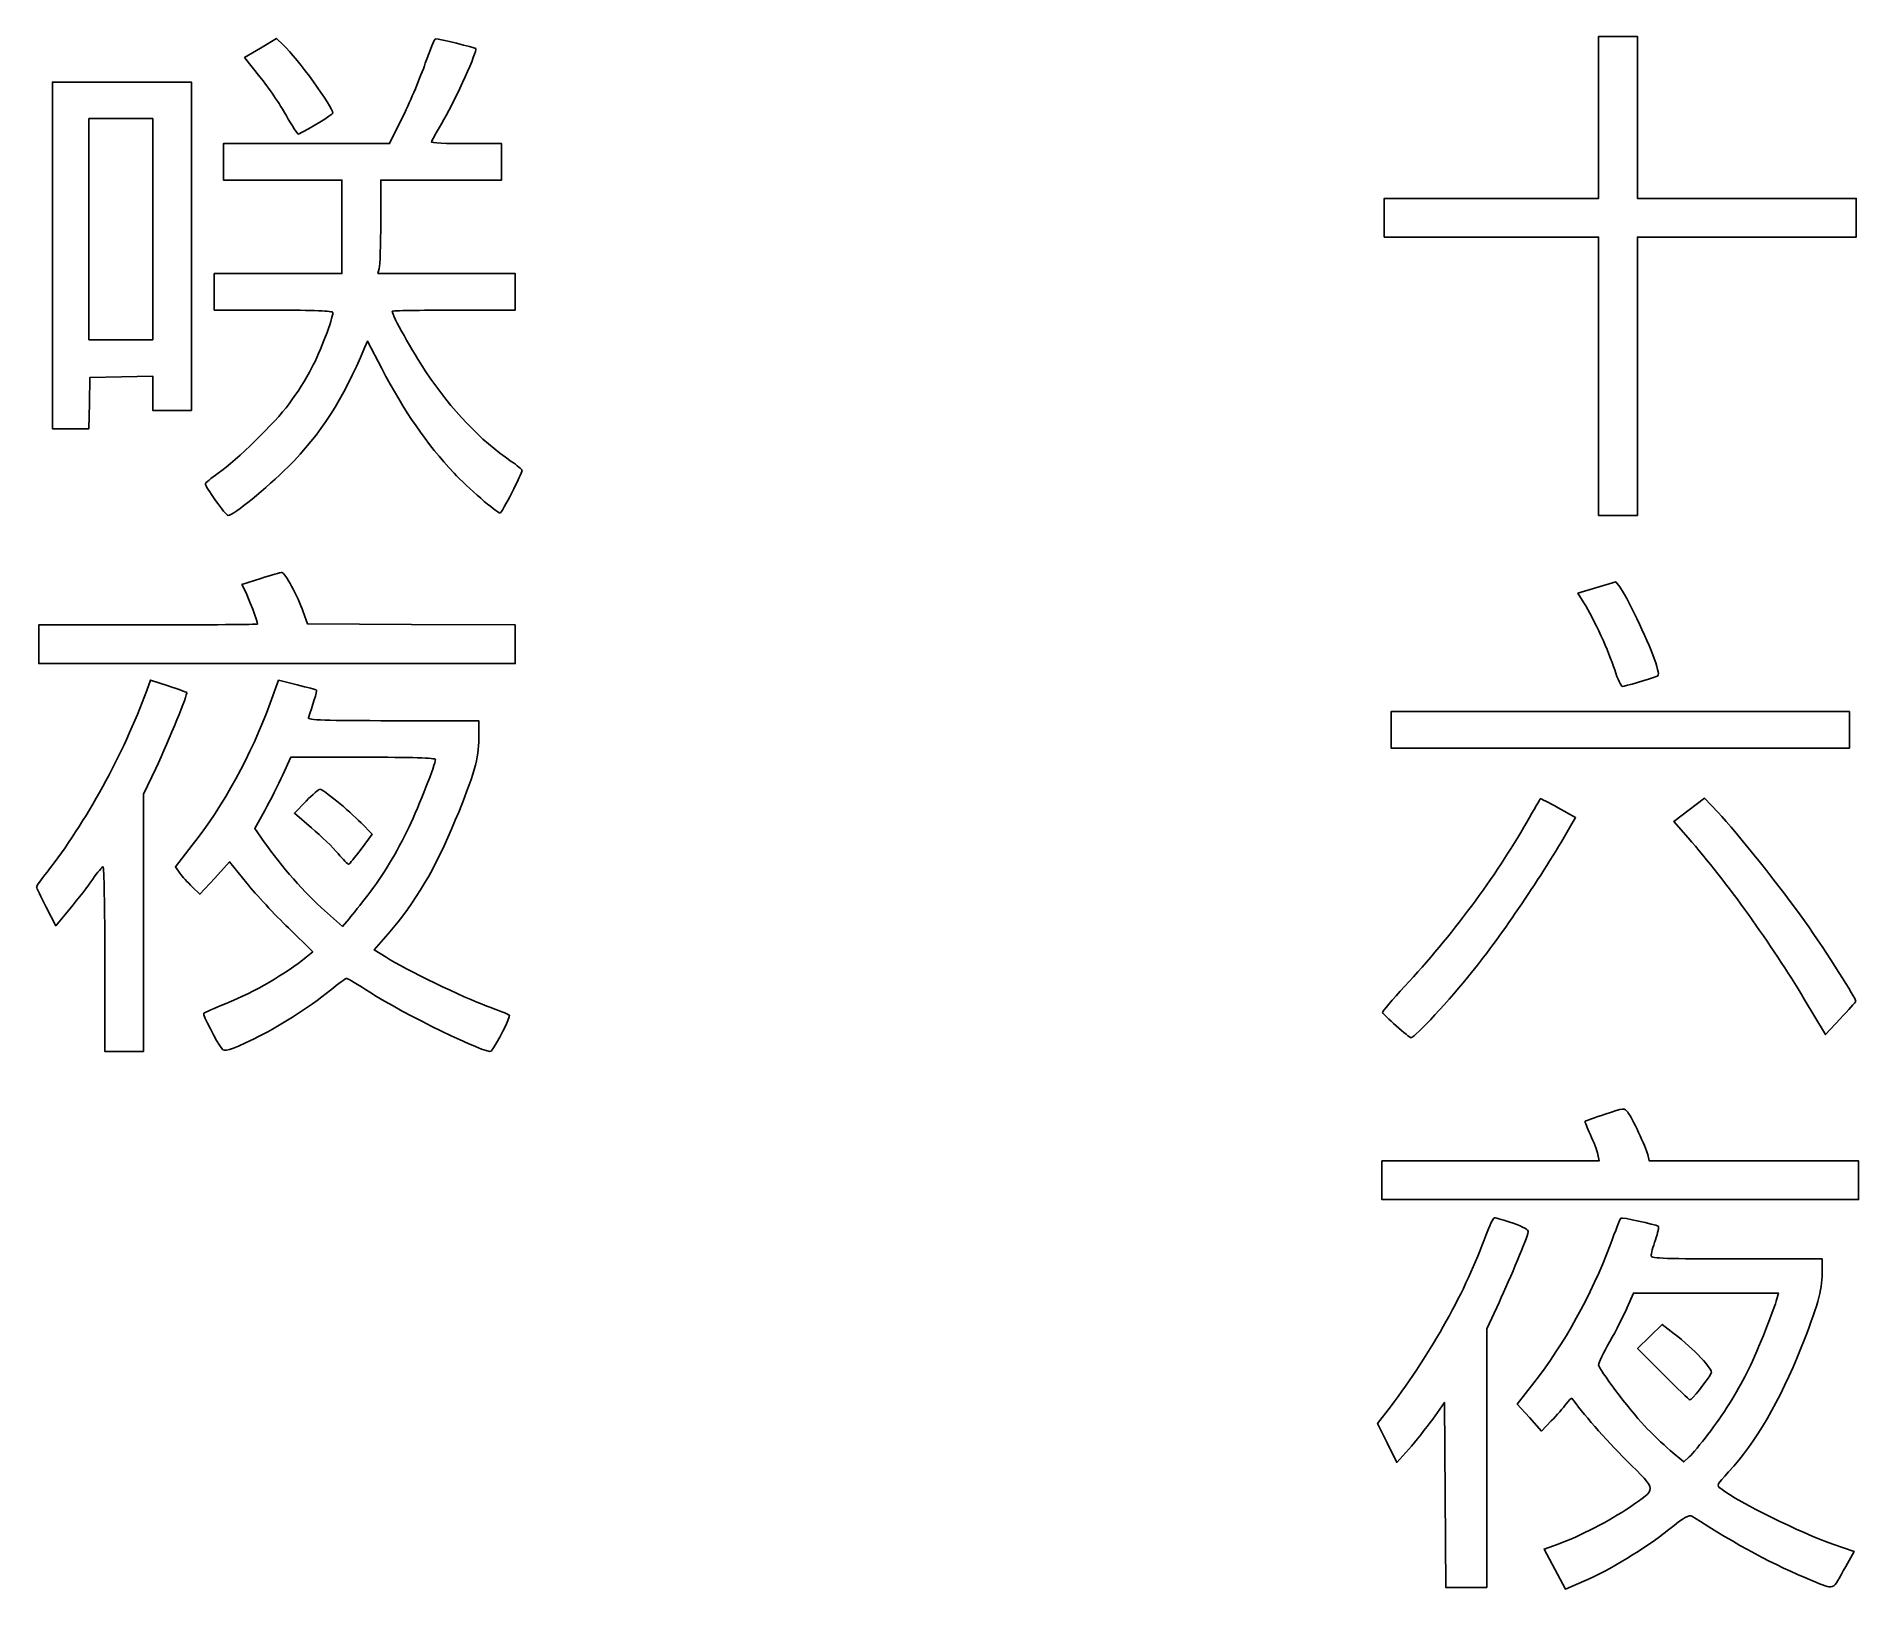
# Model space of a CAD drawing. Extents: x 0 to 38.4, y 0 to 32.7.
import ezdxf

# ---------------------------------------------------------------- set-up
doc = ezdxf.new("R2010")
doc.units = 0
doc.layers.add('Layer_1', color=7, linetype='CONTINUOUS')

msp = doc.modelspace()

# ---------------------------------------------------------------- linework, layer by layer
at = {"layer": 'Layer_1', "color": 7}
for points in [[(4.747504, 31.828789), (4.426816, 32.228483), (4.761851, 32.430035), (5.096885, 32.631586), (5.239151, 32.497241)], [(32.897628, 25.529204), (32.897628, 28.454503), (30.643709, 28.454503), (28.389792, 28.454503), (28.389792, 28.862127), (28.389792, 29.269751), (30.643709, 29.269751), (32.897628, 29.269751), (32.897628, 30.972179), (32.897628, 32.674607), (33.305253, 32.674607), (33.712875, 32.674607), (33.712875, 30.972179), (33.712875, 29.269751), (36.01475, 29.269751), (38.316625, 29.269751), (38.316625, 28.862127), (38.316625, 28.454503), (36.01475, 28.454503), (33.712875, 28.454503), (33.712875, 25.529204), (33.712875, 22.603904), (33.305253, 22.603904), (32.897628, 22.603904), (32.897628, 25.529204), (32.897628, 25.529204)], [(0.383645, 28.070857), (0.383645, 31.715493), (1.846295, 31.715493), (3.308945, 31.715493), (3.308945, 28.26268), (3.308945, 24.809868), (2.901321, 24.809868), (2.493697, 24.809868), (2.493697, 25.170889), (2.493697, 25.53191), (1.834306, 25.518567), (1.174915, 25.505223), (1.161355, 24.965722), (1.147796, 24.42622), (0.76572, 24.42622), (0.383645, 24.42622), (0.383645, 28.070855), (0.383645, 28.070857)], [(2.493697, 28.622348), (2.493697, 30.948201), (1.822317, 30.948201), (1.150937, 30.948201), (1.150937, 28.622348), (1.150937, 26.296495), (1.822317, 26.296495), (2.493697, 26.296495), (2.493697, 28.622348), (2.493697, 28.622348)], [(5.035351, 26.91992), (3.788502, 26.91992), (3.788502, 27.303566), (3.788502, 27.687212), (5.131262, 27.687212), (6.474023, 27.687212), (6.474023, 28.670304), (6.474023, 29.653397), (5.227174, 29.653397), (3.980325, 29.653397), (3.980325, 30.037042), (3.980325, 30.420688), (5.727996, 30.420688), (7.475667, 30.420688), (7.762303, 31.008146)], [(5.298321, 31.019064), (5.298321, 31.019064), (5.298321, 31.019064)], [(9.083614, 30.420688), (9.830924, 30.420688), (9.830924, 30.037042), (9.830924, 29.653397), (8.560097, 29.653397), (7.28927, 29.653397), (7.288621, 28.778204)], [(7.25905, 27.795112), (7.230134, 27.687212), (8.674399, 27.687212), (10.118663, 27.687212), (10.118663, 27.303566), (10.118663, 26.91992), (8.823859, 26.91992)], [(7.308588, 25.694541), (7.008124, 26.267501), (6.948946, 26.126143)], [(3.816193, 22.917915), (3.816193, 22.917915), (3.816187, 22.917914)], [(4.444495, 21.004754), (4.370612, 21.147626), (4.765782, 21.276318)], [(32.58923, 20.766318), (32.464505, 20.966849), (32.8609, 21.088635), (33.257298, 21.21042), (33.341499, 21.103904)], [(5.660149, 20.573563), (5.747321, 20.326007), (7.93299, 20.313533), (10.118658, 20.301061), (10.118658, 19.893921), (10.118658, 19.486782), (5.107284, 19.486782), (0.095911, 19.486782), (0.095911, 19.894405), (0.095911, 19.894406)], [(0.095911, 19.894406), (0.095911, 20.302029), (2.397786, 20.302029)], [(33.238028, 19.354904), (33.238028, 19.354904)], [(2.368701, 18.9192), (2.450541, 19.142888), (2.819798, 19.020298)], [(4.962946, 18.652825), (5.141011, 19.13765), (5.531771, 19.041234)], [(28.533657, 18.096066), (28.533657, 18.479712), (33.353208, 18.479712), (38.17276, 18.479712), (38.17276, 18.096066), (38.17276, 17.71242), (33.353208, 17.71242), (28.533657, 17.71242), (28.533657, 18.096066), (28.533657, 18.096066)], [(7.547896, 18.287889), (9.351366, 18.287889), (9.351366, 17.913239)], [(2.559186, 17.285758), (2.301874, 16.739206), (2.301874, 14.036757), (2.301874, 11.334308), (1.894251, 11.334308), (1.486627, 11.334308), (1.486627, 13.276515), (1.486627, 13.276515)], [(6.917613, 17.518952), (5.395019, 17.517315), (5.227745, 17.147303)], [(5.83645, 16.033969), (5.472157, 16.345681), (5.719684, 16.597449)], [(34.781572, 15.824663), (34.481375, 16.168869), (34.804471, 16.413346), (35.127571, 16.657823), (35.409609, 16.357885)], [(4.850312, 16.400439), (4.640152, 16.023587), (4.845478, 15.729059)], [(6.87471, 16.138908), (7.107552, 15.900527), (6.87471, 15.585572)], [(32.04913, 16.45518), (32.414292, 16.251748), (32.288982, 16.034958)], [(3.063839, 15.08388), (2.970944, 15.212795), (3.326881, 15.668134)], [(6.392846, 15.494467), (6.392846, 15.494467)], [(4.470007, 14.874798), (4.106319, 15.322143), (3.796894, 14.979736), (3.487468, 14.637329), (3.322102, 14.796147)], [(7.017814, 14.619284), (7.017814, 14.619275)], [(0.75676, 14.337666), (0.455579, 13.974264), (0.254175, 14.368703)], [(6.107095, 14.29575), (6.484071, 13.963563), (6.622875, 14.123578)], [(5.722825, 13.317933), (5.858809, 13.430532), (5.346252, 13.928993)], [(7.443047, 13.804028), (7.153392, 13.468338), (7.401165, 13.312041)], [(37.980936, 12.020591), (37.669224, 11.68649), (37.2232, 12.433547), (37.2232, 12.433547)], [(28.642067, 11.870617), (28.642067, 11.870617), (28.642067, 11.870617)], [(3.947017, 11.39317), (3.947017, 11.39317), (3.947017, 11.39317)], [(28.341834, 8.624809), (28.341834, 9.032433), (30.625725, 9.032433), (32.909617, 9.032433), (32.882185, 9.169647)], [(33.930158, 9.163532), (33.963062, 9.032433), (36.163826, 9.032433), (38.364592, 9.032433), (38.364592, 8.624809), (38.364592, 8.217186), (33.353217, 8.217186), (28.341842, 8.217186), (28.341842, 8.624809), (28.341834, 8.624809)], [(35.798952, 6.970337), (37.597292, 6.970337), (37.597292, 6.663676)], [(36.631276, 6.080328), (36.678402, 6.251001), (35.153953, 6.251001), (33.629501, 6.251001), (33.500658, 5.951277)], [(30.805044, 6.055172), (30.547793, 5.499676), (30.547793, 2.782195), (30.547793, 0.064711), (30.116729, 0.064711), (29.685666, 0.064711), (29.673135, 2.009301), (29.673135, 2.009301), (29.673144, 2.009301)], [(34.255357, 4.549221), (33.718833, 5.085244), (33.977044, 5.340246), (34.235252, 5.595248), (34.489588, 5.398191)], [(31.903464, 3.56548), (31.698523, 3.349679), (31.442914, 3.634224), (31.187303, 3.918771), (31.534046, 4.362346)], [(34.255357, 4.549221), (34.255357, 4.549221), (34.255357, 4.549221)], [(28.905979, 2.97342), (28.653542, 2.693075), (28.452448, 3.100522), (28.251356, 3.507969), (28.518815, 3.860425)], [(29.673144, 2.009301), (29.660613, 3.953891), (29.409511, 3.603828)], [(35.195583, 3.277746), (35.195583, 3.277746)], [(34.404452, 2.944029), (34.688402, 2.700974), (34.805736, 2.809525)], [(31.975253, 0.449103), (31.750147, 0.868367), (32.048142, 0.974928)], [(37.82572, 0.973898), (38.269951, 0.819534), (38.093994, 0.502068)], [(32.58496, 0.193091), (32.200359, 0.029839), (31.975253, 0.449103), (31.975253, 0.449103), (31.975253, 0.449103)]]:
    msp.add_lwpolyline(points, dxfattribs=at)
for points in [[(8.226424, 32.111127), (8.324041, 32.394666), (8.421499, 32.626652), (8.442998, 32.626652)], [(8.442998, 32.626652), (8.511214, 32.626652), (9.266177, 32.440091), (9.288567, 32.417701)], [(5.239151, 32.497241), (5.540795, 32.212389), (6.282847, 31.191567), (6.281879, 31.062787)], [(9.288567, 32.417701), (9.327316, 32.378953), (8.871708, 31.366941), (8.617361, 30.926793)], [(5.298321, 31.019064), (5.17175, 31.244581), (4.923882, 31.608958), (4.747504, 31.828789)], [(7.762303, 31.008146), (7.919954, 31.331247), (8.128808, 31.827589), (8.226424, 32.111127)], [(6.281879, 31.062787), (6.281634, 31.030437), (5.784388, 30.728201), (5.557935, 30.622761)], [(5.557935, 30.622761), (5.541718, 30.615211), (5.424893, 30.793547), (5.298321, 31.019064)], [(8.617361, 30.926793), (8.480363, 30.689718), (8.361081, 30.478859), (8.352289, 30.458218)], [(8.352289, 30.458218), (8.343498, 30.437576), (8.672593, 30.420688), (9.083614, 30.420688)], [(7.288621, 28.778204), (7.288254, 28.296849), (7.274953, 27.854457), (7.25905, 27.795112)], [(6.2822, 26.868431), (6.2822, 26.903792), (5.891658, 26.91992), (5.035351, 26.91992)], [(5.835702, 25.697721), (6.017373, 26.04717), (6.2822, 26.741539), (6.2822, 26.868431)], [(8.823859, 26.91992), (8.111716, 26.91992), (7.529054, 26.908651), (7.529054, 26.894878)], [(7.529054, 26.894878), (7.529054, 26.810542), (7.957983, 26.042214), (8.240639, 25.620235)], [(6.948946, 26.126143), (6.495441, 25.04285), (6.02473, 24.309528), (5.348669, 23.633068)], [(5.362695, 24.950592), (5.512959, 25.150138), (5.725812, 25.486346), (5.835702, 25.697721)], [(8.83, 23.492153), (8.249762, 24.112431), (7.786848, 24.782542), (7.308588, 25.694541)], [(8.240639, 25.620235), (8.780108, 24.814859), (9.384764, 24.180987), (10.033504, 23.74074)], [(3.870109, 23.491085), (4.272472, 23.775512), (5.051325, 24.537103), (5.362695, 24.950592)], [(3.597713, 23.265593), (3.598277, 23.284113), (3.72086, 23.385583), (3.870109, 23.491085)], [(5.348669, 23.633068), (4.894016, 23.178147), (4.188104, 22.603905), (4.083524, 22.603905)], [(9.799819, 22.651861), (9.736213, 22.651861), (9.102071, 23.201308), (8.83, 23.492153)], [(10.261294, 23.550073), (10.263298, 23.489979), (9.832706, 22.651861), (9.799819, 22.651861)], [(10.033504, 23.74074), (10.158109, 23.656182), (10.260614, 23.570382), (10.261294, 23.550073)], [(3.816187, 22.917914), (3.695458, 23.090619), (3.597144, 23.247075), (3.597713, 23.265593)], [(4.083524, 22.603905), (4.057221, 22.603905), (3.936922, 22.74521), (3.816193, 22.917915)], [(4.765782, 21.276318), (4.983125, 21.3471), (5.183635, 21.405011), (5.211359, 21.405011)], [(5.211359, 21.405011), (5.273824, 21.405011), (5.542928, 20.906457), (5.660149, 20.573563)], [(33.341499, 21.103904), (33.469185, 20.942383), (33.928157, 19.987728), (34.067897, 19.593013)], [(4.699661, 20.3185), (4.699661, 20.366498), (4.508013, 20.881921), (4.444495, 21.004754)], [(33.238028, 19.354904), (33.120169, 19.727148), (32.793311, 20.438201), (32.58923, 20.766318)], [(2.397786, 20.302029), (3.663817, 20.302029), (4.699661, 20.30944), (4.699661, 20.3185)], [(34.067897, 19.593013), (34.159421, 19.334494), (34.176104, 19.238116), (34.13206, 19.222324)], [(33.398615, 19.007843), (33.370845, 19.007505), (33.298573, 19.16368), (33.238028, 19.354904)], [(34.13206, 19.222324), (33.949335, 19.156808), (33.441739, 19.008371), (33.398615, 19.007843)], [(0.271055, 15.102439), (1.083164, 16.136693), (1.883405, 17.592768), (2.368701, 18.9192)], [(3.208044, 18.881525), (3.237188, 18.85669), (2.847053, 17.897212), (2.559186, 17.285758)], [(2.819798, 19.020298), (3.02289, 18.952873), (3.1976, 18.890426), (3.208044, 18.881525)], [(5.531771, 19.041234), (5.74669, 18.988204), (5.930126, 18.938677), (5.939407, 18.931172)], [(5.939407, 18.931172), (5.953371, 18.91988), (5.854372, 18.585794), (5.766549, 18.347833)], [(3.326881, 15.668134), (3.987952, 16.513822), (4.561907, 17.560893), (4.962946, 18.652825)], [(5.766549, 18.347833), (5.749099, 18.300548), (6.125291, 18.287889), (7.547896, 18.287889)], [(9.351366, 17.913239), (9.351366, 17.499482), (9.253985, 17.160828), (8.856788, 16.193297)], [(8.440207, 17.470547), (8.440207, 17.504293), (7.944227, 17.520061), (6.917613, 17.518952)], [(7.885823, 16.057947), (8.092169, 16.489145), (8.440207, 17.375966), (8.440207, 17.470547)], [(5.227745, 17.147303), (5.135745, 16.943797), (4.9659, 16.607708), (4.850312, 16.400439)], [(5.719684, 16.597449), (5.855824, 16.735921), (5.986468, 16.849217), (6.010005, 16.849217)], [(6.010005, 16.849217), (6.07482, 16.849217), (6.61158, 16.408297), (6.87471, 16.138908)], [(31.387601, 16.153859), (31.538031, 16.417615), (31.666251, 16.639085), (31.672538, 16.646014)], [(31.672538, 16.646014), (31.678832, 16.652943), (31.848292, 16.567068), (32.04913, 16.45518)], [(8.856788, 16.193297), (8.446049, 15.192783), (8.019872, 14.472528), (7.443047, 13.804028)], [(28.826358, 12.705584), (29.797412, 13.747198), (30.734748, 15.009159), (31.387601, 16.153859)], [(35.409609, 16.357885), (35.802734, 15.939811), (36.789953, 14.702364), (37.224885, 14.082496)], [(4.845478, 15.729059), (5.186315, 15.240147), (5.708156, 14.647289), (6.107095, 14.29575)], [(6.392846, 15.494467), (6.28719, 15.619752), (6.036812, 15.862528), (5.83645, 16.033969)], [(7.017814, 14.619275), (7.34382, 15.046536), (7.624232, 15.511302), (7.885823, 16.057947)], [(32.288982, 16.034958), (31.700013, 15.016025), (30.880287, 13.805326), (30.228647, 12.991934)], [(37.2232, 12.433547), (36.536463, 13.583777), (35.592357, 14.89502), (34.781572, 15.824663)], [(6.613408, 15.268648), (6.597756, 15.267576), (6.498502, 15.369183), (6.392846, 15.494467)], [(6.87471, 15.585572), (6.746647, 15.412348), (6.629061, 15.269732), (6.613408, 15.268648)], [(0.050363, 14.790727), (0.049039, 14.805899), (0.14835, 14.946169), (0.271055, 15.102439)], [(1.236317, 14.958076), (1.13821, 14.816722), (0.92241, 14.537538), (0.75676, 14.337666)], [(1.45066, 15.216902), (1.430878, 15.215915), (1.334424, 15.09943), (1.236317, 14.958076)], [(1.486627, 13.276515), (1.486627, 14.344729), (1.470442, 15.217903), (1.45066, 15.216902)], [(3.322102, 14.796147), (3.23115, 14.883497), (3.114932, 15.012977), (3.063839, 15.08388)], [(0.254175, 14.368703), (0.143403, 14.585645), (0.051688, 14.775556), (0.050363, 14.790727)], [(5.346252, 13.928993), (5.064345, 14.203145), (4.670035, 14.628758), (4.470007, 14.874798)], [(6.622875, 14.123578), (6.699217, 14.211586), (6.876939, 14.434654), (7.017814, 14.619284)], [(37.224885, 14.082496), (37.702022, 13.402477), (38.322617, 12.429519), (38.305881, 12.387731)], [(4.038016, 12.341618), (4.639587, 12.585279), (5.300623, 12.968337), (5.722825, 13.317933)], [(7.401165, 13.312041), (7.796289, 13.062794), (9.048269, 12.45699), (9.519211, 12.287168)], [(6.575067, 12.868891), (6.554513, 12.868891), (6.399285, 12.757403), (6.230114, 12.62114)], [(7.058755, 12.579176), (6.81328, 12.738519), (6.595621, 12.868891), (6.575067, 12.868891)], [(28.352313, 12.1509), (28.34489, 12.168339), (28.558208, 12.417947), (28.826358, 12.705584)], [(30.228647, 12.991934), (29.786687, 12.440271), (29.029121, 11.622042), (28.960318, 11.622042)], [(3.566076, 12.134937), (3.580429, 12.149291), (3.792801, 12.242297), (4.038016, 12.341618)], [(6.230114, 12.62114), (5.76537, 12.246799), (5.109543, 11.828387), (4.627727, 11.598831)], [(9.608283, 11.338603), (9.540612, 11.258076), (7.756781, 12.126069), (7.058755, 12.579176)], [(9.519211, 12.287168), (9.756592, 12.201568), (9.970149, 12.115171), (9.993783, 12.095176)], [(38.305881, 12.387731), (38.2986, 12.369559), (38.152378, 12.204347), (37.980936, 12.020591)], [(3.947017, 11.39317), (3.837671, 11.535611), (3.542162, 12.111024), (3.566076, 12.134937)], [(9.993783, 12.095176), (10.026056, 12.067871), (9.725605, 11.478213), (9.608283, 11.338603)], [(28.642067, 11.870617), (28.490127, 12.007334), (28.359738, 12.133461), (28.352313, 12.1509)], [(4.627727, 11.598831), (4.086604, 11.341019), (4.005794, 11.316604), (3.947017, 11.39317)], [(28.960318, 11.622042), (28.937204, 11.622042), (28.794004, 11.733901), (28.642067, 11.870617)], [(32.615513, 9.866747), (32.625617, 9.875456), (32.815445, 9.942419), (33.037359, 10.01555)], [(33.037359, 10.01555), (33.430021, 10.144951), (33.44271, 10.14609), (33.510674, 10.058042)], [(33.510674, 10.058042), (33.602964, 9.938484), (33.888449, 9.329717), (33.930158, 9.163532)], [(32.725944, 9.578884), (32.655106, 9.728498), (32.605413, 9.858036), (32.615513, 9.866747)], [(32.882185, 9.169647), (32.867086, 9.245114), (32.796782, 9.429271), (32.725944, 9.578884)], [(30.524487, 7.461883), (30.596896, 7.666294), (30.681509, 7.83354), (30.712514, 7.83354)], [(30.712514, 7.83354), (30.743522, 7.83354), (30.91876, 7.782104), (31.10193, 7.719238)], [(31.10193, 7.719238), (31.321087, 7.644023), (31.429779, 7.582527), (31.41978, 7.539404)], [(33.139769, 7.258071), (33.253909, 7.561391), (33.354304, 7.818836), (33.362869, 7.830171)], [(33.362869, 7.830171), (33.378137, 7.850359), (34.088482, 7.696368), (34.153534, 7.658773)], [(28.518815, 3.860425), (29.387916, 5.005725), (30.120251, 6.320732), (30.524487, 7.461883)], [(31.41978, 7.539404), (31.386975, 7.397909), (31.049239, 6.582476), (30.805044, 6.055172)], [(34.09359, 7.369435), (34.042452, 7.2208), (34.000612, 7.070197), (34.000612, 7.034763)], [(34.153534, 7.658773), (34.171709, 7.648271), (34.144729, 7.518071), (34.09359, 7.369435)], [(31.534046, 4.362346), (32.175885, 5.18343), (32.745909, 6.2114), (33.139769, 7.258071)], [(34.000612, 7.034763), (34.000612, 6.981977), (34.325535, 6.970337), (35.798952, 6.970337)], [(37.597292, 6.663676), (37.597292, 6.312252), (37.497123, 5.95647), (37.159983, 5.110426)], [(33.500658, 5.951277), (33.429795, 5.78643), (33.265121, 5.462898), (33.134721, 5.232319)], [(36.014973, 4.572988), (36.193448, 4.926544), (36.560732, 5.824843), (36.631276, 6.080328)], [(34.489588, 5.398191), (34.902174, 5.078524), (35.312627, 4.6395), (35.268256, 4.565325)], [(33.134721, 5.232319), (33.00432, 5.00174), (32.897628, 4.782084), (32.897628, 4.744195)], [(37.159983, 5.110426), (36.707716, 3.97547), (36.203083, 3.111142), (35.633039, 2.495107)], [(32.897628, 4.744195), (32.897628, 4.657402), (33.526837, 3.822556), (33.865349, 3.460205)], [(34.822085, 4.00514), (34.805462, 4.009571), (34.550446, 4.25441), (34.255357, 4.549221)], [(35.268256, 4.565325), (35.169534, 4.400293), (34.849071, 3.99794), (34.822085, 4.00514)], [(35.195583, 3.277746), (35.522143, 3.708739), (35.802076, 4.151243), (36.014973, 4.572988)], [(32.215955, 3.920479), (32.156804, 3.84392), (32.016184, 3.684171), (31.903464, 3.56548)], [(32.33674, 4.04037), (32.329459, 4.050981), (32.275108, 3.99704), (32.215955, 3.920479)], [(33.484416, 2.732837), (33.041141, 3.175847), (32.530816, 3.757253), (32.33674, 4.04037)], [(29.409511, 3.603828), (29.271409, 3.411296), (29.044818, 3.127612), (28.905979, 2.97342)], [(33.865349, 3.460205), (34.005684, 3.309987), (34.248279, 3.07771), (34.404452, 2.944029)], [(34.805736, 2.809525), (34.870269, 2.869229), (35.045701, 3.079928), (35.195583, 3.277746)], [(33.546226, 1.747108), (34.135963, 2.154792), (34.140854, 2.0768), (33.484416, 2.732837)], [(35.633039, 2.495107), (35.38091, 2.222633), (35.374699, 2.20956), (35.465196, 2.141934)], [(35.465196, 2.141934), (35.866519, 1.842048), (37.138144, 1.212822), (37.82572, 0.973898)], [(32.048142, 0.974928), (32.488251, 1.132307), (33.151171, 1.474007), (33.546226, 1.747108)], [(34.861046, 1.5628), (34.802741, 1.600302), (34.696061, 1.538529), (34.375113, 1.281371)], [(37.38149, 0.20751), (36.578955, 0.537247), (35.825803, 0.94223), (34.861046, 1.5628)], [(34.375113, 1.281371), (33.878495, 0.88348), (33.108161, 0.415174), (32.58496, 0.193091)], [(38.093994, 0.502068), (37.802761, -0.023382), (37.87289, 0.005608), (37.38149, 0.20751)]]:
    msp.add_open_spline(points, degree=3, dxfattribs=at)

doc.saveas('drawing.dxf')
